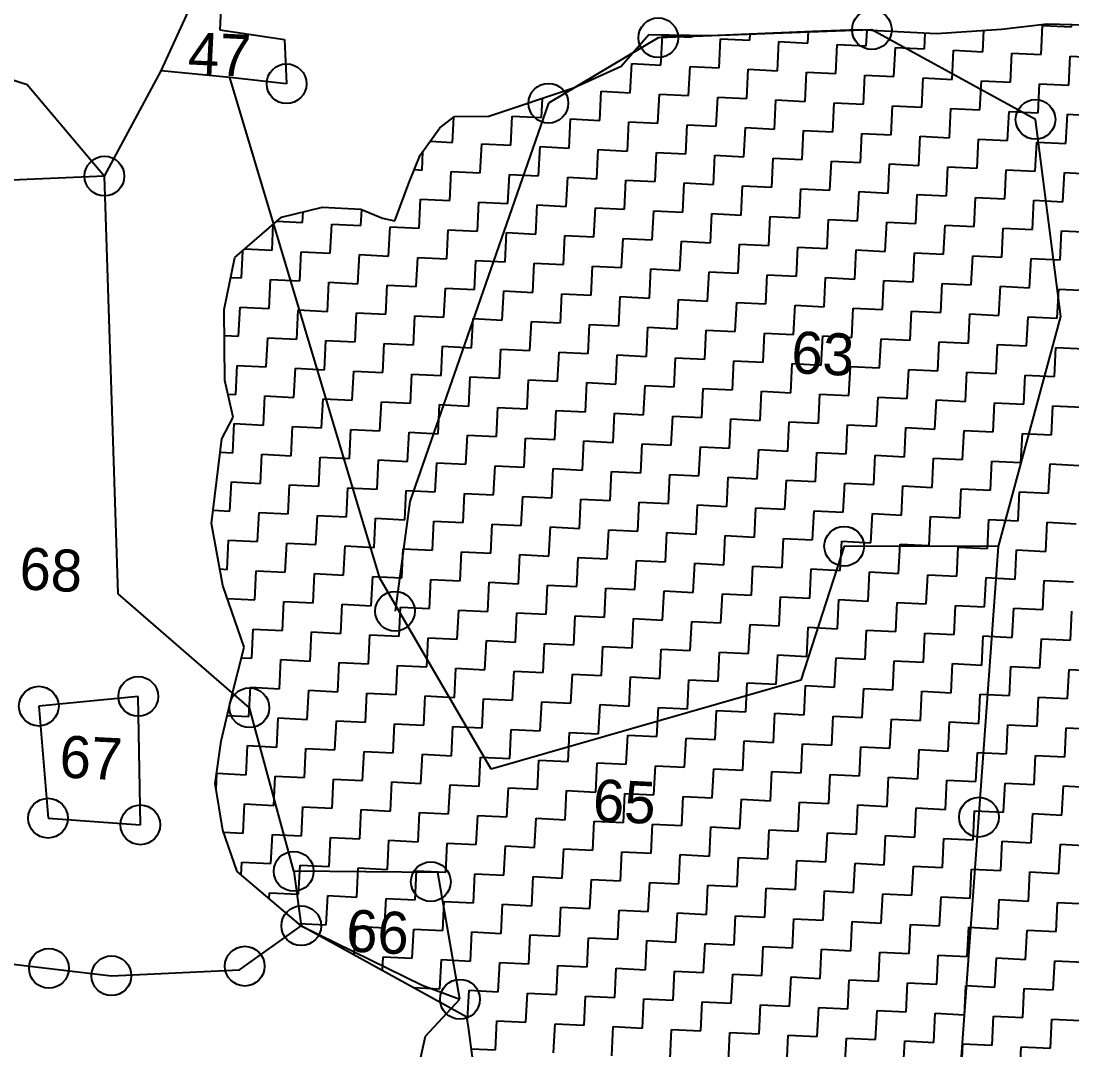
# Model space of a CAD drawing. Header units: metres. Extents: x 279097 to 281627, y 2076079 to 2079019.
# Drawn here: x 281137.4 to 281374, y 2078554.4 to 2078786 of the extents above; entities that cross this region are included whole.
import ezdxf
from ezdxf.enums import TextEntityAlignment as Align

# ---------------------------------------------------------------- set-up
doc = ezdxf.new("R2010")
doc.units = ezdxf.units.M
for name, color, linetype in [('POLY_HATCH', 12, 'Continuous'), ('POLY_PARCEL', 6, 'Continuous'), ('TEXT_PARCEL', 7, 'Continuous')]:
    doc.layers.add(name, color=color, linetype=linetype)
doc.styles.add('TEXT_MAP', font='')
doc.styles.get('TEXT_MAP').set_extended_font_data('Kruti Dev 050')

msp = doc.modelspace()

# ---------------------------------------------------------------- linework, layer by layer
for centre in [(281328.93, 2078784.06), (281280.85, 2078782.24), (281197.19, 2078771.9), (281256.13, 2078767.51), (281365.76, 2078763.86), (281156.2, 2078751.11), (281322.7, 2078667.8), (281221.6, 2078653.19), (281163.81, 2078634.02), (281141.43, 2078631.82), (281188.83, 2078631.47), (281143.5, 2078606.61), (281164.28, 2078605.11), (281353.03, 2078606.84), (281198.8, 2078594.65), (281229.67, 2078592.32), (281200.49, 2078582.4), (281143.71, 2078572.82), (281187.79, 2078573.3), (281157.77, 2078571.15), (281236.22, 2078565.85)]:
    msp.add_circle(centre, 4.47)
at = {"layer": 'POLY_HATCH'}
for p, q in [((281358.08, 2078784.2), (281368.42, 2078785.4)), ((281368.42, 2078785.4), (281388.1, 2078784.86)), ((281272.47, 2078775.87), (281278.76, 2078782.99)), ((281278.76, 2078782.99), (281292.46, 2078782.74)), ((281292.46, 2078782.74), (281315.65, 2078783.73)), ((281315.65, 2078783.73), (281325.94, 2078784.08)), ((281325.94, 2078784.08), (281343.47, 2078783.21)), ((281343.47, 2078783.21), (281358.08, 2078784.2)), ((281261.74, 2078770.94), (281272.47, 2078775.87)), ((281242.74, 2078764.59), (281261.74, 2078770.94)), ((281231.67, 2078761.95), (281234.99, 2078764.52)), ((281234.99, 2078764.52), (281242.74, 2078764.59)), ((281227.27, 2078755.79), (281231.67, 2078761.95)), ((281224.68, 2078749.54), (281227.27, 2078755.79)), ((281221.53, 2078741.04), (281224.68, 2078749.54)), ((281185.57, 2078732.8), (281196.04, 2078741.85)), ((281196.04, 2078741.85), (281205.27, 2078744.12)), ((281205.27, 2078744.12), (281213.91, 2078743.7)), ((281213.91, 2078743.7), (281218.82, 2078741.63)), ((281218.82, 2078741.63), (281221.53, 2078741.04)), ((281183.17, 2078721.07), (281185.57, 2078732.8)), ((281183.29, 2078705.13), (281183.17, 2078721.07)), ((281185.16, 2078696.84), (281183.29, 2078705.13)), ((281182.64, 2078691.95), (281185.16, 2078696.84)), ((281180.33, 2078672.93), (281182.64, 2078691.95)), ((281182.86, 2078659), (281180.33, 2078672.93)), ((281187.65, 2078645.1), (281182.86, 2078659)), ((281184.81, 2078633.85), (281187.65, 2078645.1)), ((281182.5, 2078623.95), (281184.81, 2078633.85)), ((281181.12, 2078614.45), (281182.5, 2078623.95)), ((281182.87, 2078603.89), (281181.12, 2078614.45)), ((281186.06, 2078594.62), (281182.87, 2078603.89)), ((281200.49, 2078582.4), (281186.06, 2078594.62)), ((281237.77, 2078561.86), (281200.49, 2078582.4)), ((281238.11, 2078559.57), (281237.77, 2078561.86)), ((281239.11, 2078552.23), (281238.11, 2078559.57))]:
    msp.add_line(p, q, dxfattribs=at)
at = {"layer": 'POLY_HATCH', "linetype": 'Continuous'}
for p, q in [((281367.02, 2078778.46), (281367.34, 2078785.01)), ((281367.34, 2078785.01), (281373.9, 2078784.69)), ((281373.9, 2078784.69), (281373.93, 2078785.25)), ((281281.44, 2078776.11), (281281.77, 2078782.67)), ((281281.77, 2078782.67), (281288.32, 2078782.35)), ((281288.32, 2078782.35), (281288.35, 2078782.81)), ((281301.44, 2078781.7), (281301.51, 2078783.12)), ((281314.55, 2078781.05), (281314.69, 2078783.69)), ((281327.67, 2078780.4), (281327.85, 2078783.98)), ((281340.79, 2078779.75), (281340.96, 2078783.34)), ((281353.9, 2078779.1), (281354.14, 2078783.93)), ((281294.56, 2078775.46), (281294.88, 2078782.02)), ((281294.88, 2078782.02), (281301.44, 2078781.7)), ((281307.67, 2078774.82), (281308, 2078781.37)), ((281308, 2078781.37), (281314.55, 2078781.05)), ((281320.79, 2078774.17), (281321.11, 2078780.73)), ((281321.11, 2078780.73), (281327.67, 2078780.4)), ((281333.9, 2078773.52), (281334.23, 2078780.08)), ((281334.23, 2078780.08), (281340.79, 2078779.75)), ((281347.02, 2078772.87), (281347.34, 2078779.43)), ((281347.34, 2078779.43), (281353.9, 2078779.1)), ((281360.13, 2078772.22), (281360.46, 2078778.78)), ((281360.46, 2078778.78), (281367.02, 2078778.46)), ((281373.25, 2078771.57), (281373.57, 2078778.13)), ((281373.57, 2078778.13), (281380.13, 2078777.81)), ((281274.56, 2078769.88), (281274.88, 2078776.44)), ((281274.88, 2078776.44), (281281.44, 2078776.11)), ((281287.68, 2078769.23), (281288, 2078775.79)), ((281288, 2078775.79), (281294.56, 2078775.46)), ((281300.79, 2078768.58), (281301.11, 2078775.14)), ((281301.11, 2078775.14), (281307.67, 2078774.82)), ((281313.91, 2078767.93), (281314.23, 2078774.49)), ((281314.23, 2078774.49), (281320.79, 2078774.17)), ((281327.02, 2078767.29), (281327.35, 2078773.84)), ((281327.35, 2078773.84), (281333.9, 2078773.52)), ((281340.14, 2078766.64), (281340.46, 2078773.2)), ((281340.46, 2078773.2), (281347.02, 2078772.87)), ((281260.63, 2078770.57), (281261.44, 2078770.53)), ((281261.44, 2078770.53), (281261.46, 2078770.84)), ((281267.68, 2078763.65), (281268, 2078770.2)), ((281268, 2078770.2), (281274.56, 2078769.88)), ((281353.25, 2078765.99), (281353.58, 2078772.55)), ((281353.58, 2078772.55), (281360.13, 2078772.22)), ((281366.37, 2078765.34), (281366.69, 2078771.9)), ((281366.69, 2078771.9), (281373.25, 2078771.57)), ((281254.56, 2078764.29), (281254.78, 2078768.61)), ((281280.79, 2078763), (281281.12, 2078769.56)), ((281281.12, 2078769.56), (281287.68, 2078769.23)), ((281293.91, 2078762.35), (281294.23, 2078768.91)), ((281294.23, 2078768.91), (281300.79, 2078768.58)), ((281307.02, 2078761.7), (281307.35, 2078768.26)), ((281307.35, 2078768.26), (281313.91, 2078767.93)), ((281320.14, 2078761.05), (281320.46, 2078767.61)), ((281320.46, 2078767.61), (281327.02, 2078767.29)), ((281333.26, 2078760.4), (281333.58, 2078766.96)), ((281333.58, 2078766.96), (281340.14, 2078766.64)), ((281346.37, 2078759.76), (281346.69, 2078766.31)), ((281346.69, 2078766.31), (281353.25, 2078765.99)), ((281359.49, 2078759.11), (281359.81, 2078765.67)), ((281359.81, 2078765.67), (281366.37, 2078765.34)), ((281234.56, 2078758.71), (281234.85, 2078764.41)), ((281247.68, 2078758.06), (281248, 2078764.62)), ((281248, 2078764.62), (281254.56, 2078764.29)), ((281260.8, 2078757.41), (281261.12, 2078763.97)), ((281261.12, 2078763.97), (281267.68, 2078763.65)), ((281273.91, 2078756.76), (281274.24, 2078763.32)), ((281274.24, 2078763.32), (281280.79, 2078763)), ((281372.6, 2078758.46), (281372.93, 2078765.02)), ((281372.93, 2078765.02), (281379.48, 2078764.69)), ((281287.03, 2078756.12), (281287.35, 2078762.67)), ((281287.35, 2078762.67), (281293.91, 2078762.35)), ((281300.14, 2078755.47), (281300.47, 2078762.03)), ((281300.47, 2078762.03), (281307.02, 2078761.7)), ((281313.26, 2078754.82), (281313.58, 2078761.38)), ((281313.58, 2078761.38), (281320.14, 2078761.05)), ((281229.53, 2078758.96), (281234.56, 2078758.71)), ((281240.8, 2078751.83), (281241.12, 2078758.39)), ((281241.12, 2078758.39), (281247.68, 2078758.06)), ((281326.37, 2078754.17), (281326.7, 2078760.73)), ((281326.7, 2078760.73), (281333.26, 2078760.4)), ((281339.49, 2078753.52), (281339.81, 2078760.08)), ((281339.81, 2078760.08), (281346.37, 2078759.76)), ((281352.6, 2078752.87), (281352.93, 2078759.43)), ((281352.93, 2078759.43), (281359.49, 2078759.11)), ((281365.72, 2078752.23), (281366.04, 2078758.78)), ((281366.04, 2078758.78), (281372.6, 2078758.46)), ((281227.68, 2078752.48), (281227.89, 2078756.66)), ((281253.91, 2078751.18), (281254.24, 2078757.74)), ((281254.24, 2078757.74), (281260.8, 2078757.41)), ((281267.03, 2078750.53), (281267.35, 2078757.09)), ((281267.35, 2078757.09), (281273.91, 2078756.76)), ((281280.14, 2078749.88), (281280.47, 2078756.44)), ((281280.47, 2078756.44), (281287.03, 2078756.12)), ((281293.26, 2078749.23), (281293.58, 2078755.79)), ((281293.58, 2078755.79), (281300.14, 2078755.47)), ((281306.38, 2078748.59), (281306.7, 2078755.14)), ((281306.7, 2078755.14), (281313.26, 2078754.82)), ((281319.49, 2078747.94), (281319.82, 2078754.49)), ((281319.82, 2078754.49), (281326.37, 2078754.17)), ((281332.61, 2078747.29), (281332.93, 2078753.85)), ((281332.93, 2078753.85), (281339.49, 2078753.52)), ((281225.93, 2078752.56), (281227.68, 2078752.48)), ((281233.92, 2078745.59), (281234.24, 2078752.15)), ((281234.24, 2078752.15), (281240.8, 2078751.83)), ((281247.03, 2078744.95), (281247.36, 2078751.5)), ((281247.36, 2078751.5), (281253.91, 2078751.18)), ((281345.72, 2078746.64), (281346.05, 2078753.2)), ((281346.05, 2078753.2), (281352.6, 2078752.87)), ((281358.84, 2078745.99), (281359.16, 2078752.55)), ((281359.16, 2078752.55), (281365.72, 2078752.23)), ((281371.95, 2078745.34), (281372.28, 2078751.9)), ((281372.28, 2078751.9), (281378.84, 2078751.58)), ((281260.15, 2078744.3), (281260.47, 2078750.85)), ((281260.47, 2078750.85), (281267.03, 2078750.53)), ((281273.26, 2078743.65), (281273.59, 2078750.21)), ((281273.59, 2078750.21), (281280.14, 2078749.88)), ((281286.38, 2078743), (281286.7, 2078749.56)), ((281286.7, 2078749.56), (281293.26, 2078749.23)), ((281299.49, 2078742.35), (281299.82, 2078748.91)), ((281299.82, 2078748.91), (281306.38, 2078748.59)), ((281312.61, 2078741.7), (281312.93, 2078748.26)), ((281312.93, 2078748.26), (281319.49, 2078747.94)), ((281325.72, 2078741.06), (281326.05, 2078747.61)), ((281326.05, 2078747.61), (281332.61, 2078747.29)), ((281338.84, 2078740.41), (281339.16, 2078746.96)), ((281339.16, 2078746.96), (281345.72, 2078746.64)), ((281227.03, 2078739.36), (281227.36, 2078745.92)), ((281227.36, 2078745.92), (281233.92, 2078745.59)), ((281240.15, 2078738.71), (281240.47, 2078745.27)), ((281240.47, 2078745.27), (281247.03, 2078744.95)), ((281253.27, 2078738.06), (281253.59, 2078744.62)), ((281253.59, 2078744.62), (281260.15, 2078744.3)), ((281351.96, 2078739.76), (281352.28, 2078746.32)), ((281352.28, 2078746.32), (281358.84, 2078745.99)), ((281365.07, 2078739.11), (281365.4, 2078745.67)), ((281365.4, 2078745.67), (281371.95, 2078745.34)), ((281200.8, 2078740.66), (281200.92, 2078743.05)), ((281213.92, 2078740.01), (281214.1, 2078743.62)), ((281266.38, 2078737.42), (281266.71, 2078743.97)), ((281266.71, 2078743.97), (281273.26, 2078743.65)), ((281279.5, 2078736.77), (281279.82, 2078743.32)), ((281279.82, 2078743.32), (281286.38, 2078743)), ((281292.61, 2078736.12), (281292.94, 2078742.68)), ((281292.94, 2078742.68), (281299.49, 2078742.35)), ((281305.73, 2078735.47), (281306.05, 2078742.03)), ((281306.05, 2078742.03), (281312.61, 2078741.7)), ((281193.92, 2078734.42), (281194.21, 2078740.26)), ((281195, 2078740.94), (281200.8, 2078740.66)), ((281207.04, 2078733.77), (281207.36, 2078740.33)), ((281207.36, 2078740.33), (281213.92, 2078740.01)), ((281220.15, 2078733.13), (281220.48, 2078739.68)), ((281220.48, 2078739.68), (281227.03, 2078739.36)), ((281318.84, 2078734.82), (281319.17, 2078741.38)), ((281319.17, 2078741.38), (281325.72, 2078741.06)), ((281331.96, 2078734.17), (281332.28, 2078740.73)), ((281332.28, 2078740.73), (281338.84, 2078740.41)), ((281345.07, 2078733.52), (281345.4, 2078740.08)), ((281345.4, 2078740.08), (281351.96, 2078739.76)), ((281233.27, 2078732.48), (281233.59, 2078739.04)), ((281233.59, 2078739.04), (281240.15, 2078738.71)), ((281246.38, 2078731.83), (281246.71, 2078738.39)), ((281246.71, 2078738.39), (281253.27, 2078738.06)), ((281259.5, 2078731.18), (281259.82, 2078737.74)), ((281259.82, 2078737.74), (281266.38, 2078737.42)), ((281272.61, 2078730.53), (281272.94, 2078737.09)), ((281272.94, 2078737.09), (281279.5, 2078736.77)), ((281358.19, 2078732.88), (281358.51, 2078739.43)), ((281358.51, 2078739.43), (281365.07, 2078739.11)), ((281371.3, 2078732.23), (281371.63, 2078738.79)), ((281371.63, 2078738.79), (281378.19, 2078738.46)), ((281187.8, 2078734.73), (281193.92, 2078734.42)), ((281285.73, 2078729.88), (281286.05, 2078736.44)), ((281286.05, 2078736.44), (281292.61, 2078736.12)), ((281298.85, 2078729.24), (281299.17, 2078735.79)), ((281299.17, 2078735.79), (281305.73, 2078735.47)), ((281311.96, 2078728.59), (281312.29, 2078735.15)), ((281312.29, 2078735.15), (281318.84, 2078734.82)), ((281187.04, 2078728.19), (281187.34, 2078734.33)), ((281200.16, 2078727.54), (281200.48, 2078734.1)), ((281200.48, 2078734.1), (281207.04, 2078733.77)), ((281213.27, 2078726.89), (281213.59, 2078733.45)), ((281213.59, 2078733.45), (281220.15, 2078733.13)), ((281226.39, 2078726.24), (281226.71, 2078732.8)), ((281226.71, 2078732.8), (281233.27, 2078732.48)), ((281325.08, 2078727.94), (281325.4, 2078734.5)), ((281325.4, 2078734.5), (281331.96, 2078734.17)), ((281338.19, 2078727.29), (281338.52, 2078733.85)), ((281338.52, 2078733.85), (281345.07, 2078733.52)), ((281351.31, 2078726.64), (281351.63, 2078733.2)), ((281351.63, 2078733.2), (281358.19, 2078732.88)), ((281364.42, 2078725.99), (281364.75, 2078732.55)), ((281364.75, 2078732.55), (281371.3, 2078732.23)), ((281239.5, 2078725.6), (281239.83, 2078732.15)), ((281239.83, 2078732.15), (281246.38, 2078731.83)), ((281252.62, 2078724.95), (281252.94, 2078731.51)), ((281252.94, 2078731.51), (281259.5, 2078731.18)), ((281265.73, 2078724.3), (281266.06, 2078730.86)), ((281266.06, 2078730.86), (281272.61, 2078730.53)), ((281278.85, 2078723.65), (281279.17, 2078730.21)), ((281279.17, 2078730.21), (281285.73, 2078729.88)), ((281184.65, 2078728.31), (281187.04, 2078728.19)), ((281193.27, 2078721.31), (281193.6, 2078727.87)), ((281193.6, 2078727.87), (281200.16, 2078727.54)), ((281291.96, 2078723), (281292.29, 2078729.56)), ((281292.29, 2078729.56), (281298.85, 2078729.24)), ((281305.08, 2078722.35), (281305.4, 2078728.91)), ((281305.4, 2078728.91), (281311.96, 2078728.59)), ((281318.19, 2078721.71), (281318.52, 2078728.26)), ((281318.52, 2078728.26), (281325.08, 2078727.94)), ((281206.39, 2078720.66), (281206.71, 2078727.22)), ((281206.71, 2078727.22), (281213.27, 2078726.89)), ((281219.5, 2078720.01), (281219.83, 2078726.57)), ((281219.83, 2078726.57), (281226.39, 2078726.24)), ((281232.62, 2078719.36), (281232.94, 2078725.92)), ((281232.94, 2078725.92), (281239.5, 2078725.6)), ((281245.74, 2078718.71), (281246.06, 2078725.27)), ((281246.06, 2078725.27), (281252.62, 2078724.95)), ((281331.31, 2078721.06), (281331.63, 2078727.62)), ((281331.63, 2078727.62), (281338.19, 2078727.29)), ((281344.43, 2078720.41), (281344.75, 2078726.97)), ((281344.75, 2078726.97), (281351.31, 2078726.64)), ((281357.54, 2078719.76), (281357.87, 2078726.32)), ((281357.87, 2078726.32), (281364.42, 2078725.99)), ((281370.66, 2078719.11), (281370.98, 2078725.67)), ((281370.98, 2078725.67), (281377.54, 2078725.35)), ((281258.85, 2078718.07), (281259.17, 2078724.62)), ((281259.17, 2078724.62), (281265.73, 2078724.3)), ((281271.97, 2078717.42), (281272.29, 2078723.98)), ((281272.29, 2078723.98), (281278.85, 2078723.65)), ((281285.08, 2078716.77), (281285.41, 2078723.33)), ((281285.41, 2078723.33), (281291.96, 2078723)), ((281186.39, 2078715.07), (281186.72, 2078721.63)), ((281186.72, 2078721.63), (281193.27, 2078721.31)), ((281199.51, 2078714.43), (281199.83, 2078720.98)), ((281199.83, 2078720.98), (281206.39, 2078720.66)), ((281298.2, 2078716.12), (281298.52, 2078722.68)), ((281298.52, 2078722.68), (281305.08, 2078722.35)), ((281311.31, 2078715.47), (281311.64, 2078722.03)), ((281311.64, 2078722.03), (281318.19, 2078721.71)), ((281324.43, 2078714.82), (281324.75, 2078721.38)), ((281324.75, 2078721.38), (281331.31, 2078721.06)), ((281337.54, 2078714.18), (281337.87, 2078720.73)), ((281337.87, 2078720.73), (281344.43, 2078720.41)), ((281212.62, 2078713.78), (281212.95, 2078720.34)), ((281212.95, 2078720.34), (281219.5, 2078720.01)), ((281225.74, 2078713.13), (281226.06, 2078719.69)), ((281226.06, 2078719.69), (281232.62, 2078719.36)), ((281238.85, 2078712.48), (281239.18, 2078719.04)), ((281239.18, 2078719.04), (281245.74, 2078718.71)), ((281251.97, 2078711.83), (281252.29, 2078718.39)), ((281252.29, 2078718.39), (281258.85, 2078718.07)), ((281350.66, 2078713.53), (281350.98, 2078720.09)), ((281350.98, 2078720.09), (281357.54, 2078719.76)), ((281363.77, 2078712.88), (281364.1, 2078719.44)), ((281364.1, 2078719.44), (281370.66, 2078719.11)), ((281265.08, 2078711.18), (281265.41, 2078717.74)), ((281265.41, 2078717.74), (281271.97, 2078717.42)), ((281278.2, 2078710.54), (281278.52, 2078717.09)), ((281278.52, 2078717.09), (281285.08, 2078716.77)), ((281291.32, 2078709.89), (281291.64, 2078716.45)), ((281291.64, 2078716.45), (281298.2, 2078716.12)), ((281304.43, 2078709.24), (281304.75, 2078715.8)), ((281304.75, 2078715.8), (281311.31, 2078715.47)), ((281183.21, 2078715.23), (281186.39, 2078715.07)), ((281192.62, 2078708.19), (281192.95, 2078714.75)), ((281192.95, 2078714.75), (281199.51, 2078714.43)), ((281205.74, 2078707.54), (281206.06, 2078714.1)), ((281206.06, 2078714.1), (281212.62, 2078713.78)), ((281218.86, 2078706.9), (281219.18, 2078713.45)), ((281219.18, 2078713.45), (281225.74, 2078713.13)), ((281317.55, 2078708.59), (281317.87, 2078715.15)), ((281317.87, 2078715.15), (281324.43, 2078714.82)), ((281330.66, 2078707.94), (281330.99, 2078714.5)), ((281330.99, 2078714.5), (281337.54, 2078714.18)), ((281343.78, 2078707.29), (281344.1, 2078713.85)), ((281344.1, 2078713.85), (281350.66, 2078713.53)), ((281231.97, 2078706.25), (281232.3, 2078712.81)), ((281232.3, 2078712.81), (281238.85, 2078712.48)), ((281245.09, 2078705.6), (281245.41, 2078712.16)), ((281245.41, 2078712.16), (281251.97, 2078711.83)), ((281258.2, 2078704.95), (281258.53, 2078711.51)), ((281258.53, 2078711.51), (281265.08, 2078711.18)), ((281356.89, 2078706.65), (281357.22, 2078713.2)), ((281357.22, 2078713.2), (281363.77, 2078712.88)), ((281370.01, 2078706), (281370.33, 2078712.55)), ((281370.33, 2078712.55), (281376.89, 2078712.23)), ((281271.32, 2078704.3), (281271.64, 2078710.86)), ((281271.64, 2078710.86), (281278.2, 2078710.54)), ((281284.43, 2078703.65), (281284.76, 2078710.21)), ((281284.76, 2078710.21), (281291.32, 2078709.89)), ((281297.55, 2078703.01), (281297.87, 2078709.56)), ((281297.87, 2078709.56), (281304.43, 2078709.24)), ((281310.66, 2078702.36), (281310.99, 2078708.91)), ((281310.99, 2078708.91), (281317.55, 2078708.59)), ((281185.74, 2078701.96), (281186.07, 2078708.52)), ((281186.07, 2078708.52), (281192.62, 2078708.19)), ((281198.86, 2078701.31), (281199.18, 2078707.87)), ((281199.18, 2078707.87), (281205.74, 2078707.54)), ((281211.97, 2078700.66), (281212.3, 2078707.22)), ((281212.3, 2078707.22), (281218.86, 2078706.9)), ((281225.09, 2078700.01), (281225.41, 2078706.57)), ((281225.41, 2078706.57), (281231.97, 2078706.25)), ((281323.78, 2078701.71), (281324.1, 2078708.27)), ((281324.1, 2078708.27), (281330.66, 2078707.94)), ((281336.9, 2078701.06), (281337.22, 2078707.62)), ((281337.22, 2078707.62), (281343.78, 2078707.29)), ((281350.01, 2078700.41), (281350.33, 2078706.97)), ((281350.33, 2078706.97), (281356.89, 2078706.65)), ((281238.2, 2078699.37), (281238.53, 2078705.92)), ((281238.53, 2078705.92), (281245.09, 2078705.6)), ((281251.32, 2078698.72), (281251.64, 2078705.27)), ((281251.64, 2078705.27), (281258.2, 2078704.95)), ((281264.44, 2078698.07), (281264.76, 2078704.63)), ((281264.76, 2078704.63), (281271.32, 2078704.3)), ((281277.55, 2078697.42), (281277.88, 2078703.98)), ((281277.88, 2078703.98), (281284.43, 2078703.65)), ((281363.13, 2078699.76), (281363.45, 2078706.32)), ((281363.45, 2078706.32), (281370.01, 2078706)), ((281183.98, 2078702.05), (281185.74, 2078701.96)), ((281191.98, 2078695.08), (281192.3, 2078701.63)), ((281192.3, 2078701.63), (281198.86, 2078701.31)), ((281290.67, 2078696.77), (281290.99, 2078703.33)), ((281290.99, 2078703.33), (281297.55, 2078703.01)), ((281303.78, 2078696.12), (281304.11, 2078702.68)), ((281304.11, 2078702.68), (281310.66, 2078702.36)), ((281316.9, 2078695.48), (281317.22, 2078702.03)), ((281317.22, 2078702.03), (281323.78, 2078701.71)), ((281205.09, 2078694.43), (281205.42, 2078700.99)), ((281205.42, 2078700.99), (281211.97, 2078700.66)), ((281218.21, 2078693.78), (281218.53, 2078700.34)), ((281218.53, 2078700.34), (281225.09, 2078700.01)), ((281231.32, 2078693.13), (281231.65, 2078699.69)), ((281231.65, 2078699.69), (281238.2, 2078699.37)), ((281330.01, 2078694.83), (281330.34, 2078701.38)), ((281330.34, 2078701.38), (281336.9, 2078701.06)), ((281343.13, 2078694.18), (281343.45, 2078700.74)), ((281343.45, 2078700.74), (281350.01, 2078700.41)), ((281356.24, 2078693.53), (281356.57, 2078700.09)), ((281356.57, 2078700.09), (281363.13, 2078699.76)), ((281369.36, 2078692.88), (281369.68, 2078699.44)), ((281369.68, 2078699.44), (281376.24, 2078699.12)), ((281244.44, 2078692.48), (281244.76, 2078699.04)), ((281244.76, 2078699.04), (281251.32, 2078698.72)), ((281257.55, 2078691.84), (281257.88, 2078698.39)), ((281257.88, 2078698.39), (281264.44, 2078698.07)), ((281270.67, 2078691.19), (281270.99, 2078697.74)), ((281270.99, 2078697.74), (281277.55, 2078697.42)), ((281283.78, 2078690.54), (281284.11, 2078697.1)), ((281284.11, 2078697.1), (281290.67, 2078696.77)), ((281185.09, 2078688.84), (281185.42, 2078695.4)), ((281185.42, 2078695.4), (281191.98, 2078695.08)), ((281198.21, 2078688.19), (281198.53, 2078694.75)), ((281198.53, 2078694.75), (281205.09, 2078694.43)), ((281296.9, 2078689.89), (281297.22, 2078696.45)), ((281297.22, 2078696.45), (281303.78, 2078696.12)), ((281310.02, 2078689.24), (281310.34, 2078695.8)), ((281310.34, 2078695.8), (281316.9, 2078695.48)), ((281323.13, 2078688.59), (281323.46, 2078695.15)), ((281323.46, 2078695.15), (281330.01, 2078694.83)), ((281211.33, 2078687.55), (281211.65, 2078694.1)), ((281211.65, 2078694.1), (281218.21, 2078693.78)), ((281224.44, 2078686.9), (281224.77, 2078693.46)), ((281224.77, 2078693.46), (281231.32, 2078693.13)), ((281237.56, 2078686.25), (281237.88, 2078692.81)), ((281237.88, 2078692.81), (281244.44, 2078692.48)), ((281250.67, 2078685.6), (281251, 2078692.16)), ((281251, 2078692.16), (281257.55, 2078691.84)), ((281336.25, 2078687.94), (281336.57, 2078694.5)), ((281336.57, 2078694.5), (281343.13, 2078694.18)), ((281349.36, 2078687.3), (281349.69, 2078693.85)), ((281349.69, 2078693.85), (281356.24, 2078693.53)), ((281362.48, 2078686.65), (281362.8, 2078693.21)), ((281362.8, 2078693.21), (281369.36, 2078692.88)), ((281263.79, 2078684.95), (281264.11, 2078691.51)), ((281264.11, 2078691.51), (281270.67, 2078691.19)), ((281276.9, 2078684.3), (281277.23, 2078690.86)), ((281277.23, 2078690.86), (281283.78, 2078690.54)), ((281290.02, 2078683.66), (281290.34, 2078690.21)), ((281290.34, 2078690.21), (281296.9, 2078689.89)), ((281182.28, 2078688.98), (281185.09, 2078688.84)), ((281191.33, 2078681.96), (281191.65, 2078688.52)), ((281191.65, 2078688.52), (281198.21, 2078688.19)), ((281204.44, 2078681.31), (281204.77, 2078687.87)), ((281204.77, 2078687.87), (281211.33, 2078687.55)), ((281303.13, 2078683.01), (281303.46, 2078689.57)), ((281303.46, 2078689.57), (281310.02, 2078689.24)), ((281316.25, 2078682.36), (281316.57, 2078688.92)), ((281316.57, 2078688.92), (281323.13, 2078688.59)), ((281329.36, 2078681.71), (281329.69, 2078688.27)), ((281329.69, 2078688.27), (281336.25, 2078687.94)), ((281342.48, 2078681.06), (281342.8, 2078687.62)), ((281342.8, 2078687.62), (281349.36, 2078687.3)), ((281217.56, 2078680.66), (281217.88, 2078687.22)), ((281217.88, 2078687.22), (281224.44, 2078686.9)), ((281230.67, 2078680.02), (281231, 2078686.57)), ((281231, 2078686.57), (281237.56, 2078686.25)), ((281243.79, 2078679.37), (281244.11, 2078685.93)), ((281244.11, 2078685.93), (281250.67, 2078685.6)), ((281256.91, 2078678.72), (281257.23, 2078685.28)), ((281257.23, 2078685.28), (281263.79, 2078684.95)), ((281355.6, 2078680.41), (281355.92, 2078686.97)), ((281355.92, 2078686.97), (281362.48, 2078686.65)), ((281368.71, 2078679.77), (281369.04, 2078686.32)), ((281369.04, 2078686.32), (281375.59, 2078686)), ((281270.02, 2078678.07), (281270.35, 2078684.63)), ((281270.35, 2078684.63), (281276.9, 2078684.3)), ((281283.14, 2078677.42), (281283.46, 2078683.98)), ((281283.46, 2078683.98), (281290.02, 2078683.66)), ((281296.25, 2078676.77), (281296.58, 2078683.33)), ((281296.58, 2078683.33), (281303.13, 2078683.01)), ((281309.37, 2078676.13), (281309.69, 2078682.68)), ((281309.69, 2078682.68), (281316.25, 2078682.36)), ((281184.45, 2078675.73), (281184.77, 2078682.29)), ((281184.77, 2078682.29), (281191.33, 2078681.96)), ((281197.56, 2078675.08), (281197.89, 2078681.64)), ((281197.89, 2078681.64), (281204.44, 2078681.31)), ((281210.68, 2078674.43), (281211, 2078680.99)), ((281211, 2078680.99), (281217.56, 2078680.66)), ((281223.79, 2078673.78), (281224.12, 2078680.34)), ((281224.12, 2078680.34), (281230.67, 2078680.02)), ((281322.48, 2078675.48), (281322.81, 2078682.04)), ((281322.81, 2078682.04), (281329.36, 2078681.71)), ((281335.6, 2078674.83), (281335.92, 2078681.39)), ((281335.92, 2078681.39), (281342.48, 2078681.06)), ((281348.71, 2078674.18), (281349.04, 2078680.74)), ((281349.04, 2078680.74), (281355.6, 2078680.41)), ((281236.91, 2078673.13), (281237.23, 2078679.69)), ((281237.23, 2078679.69), (281243.79, 2078679.37)), ((281250.02, 2078672.49), (281250.35, 2078679.04)), ((281250.35, 2078679.04), (281256.91, 2078678.72)), ((281263.14, 2078671.84), (281263.46, 2078678.4)), ((281263.46, 2078678.4), (281270.02, 2078678.07)), ((281361.83, 2078673.53), (281362.15, 2078680.09)), ((281362.15, 2078680.09), (281368.71, 2078679.77)), ((281180.69, 2078675.91), (281184.45, 2078675.73)), ((281276.25, 2078671.19), (281276.58, 2078677.75)), ((281276.58, 2078677.75), (281283.14, 2078677.42)), ((281289.37, 2078670.54), (281289.69, 2078677.1)), ((281289.69, 2078677.1), (281296.25, 2078676.77)), ((281302.49, 2078669.89), (281302.81, 2078676.45)), ((281302.81, 2078676.45), (281309.37, 2078676.13)), ((281315.6, 2078669.24), (281315.93, 2078675.8)), ((281315.93, 2078675.8), (281322.48, 2078675.48)), ((281190.68, 2078668.85), (281191, 2078675.4)), ((281191, 2078675.4), (281197.56, 2078675.08)), ((281203.8, 2078668.2), (281204.12, 2078674.76)), ((281204.12, 2078674.76), (281210.68, 2078674.43)), ((281216.91, 2078667.55), (281217.23, 2078674.11)), ((281217.23, 2078674.11), (281223.79, 2078673.78)), ((281230.03, 2078666.9), (281230.35, 2078673.46)), ((281230.35, 2078673.46), (281236.91, 2078673.13)), ((281328.72, 2078668.6), (281329.04, 2078675.15)), ((281329.04, 2078675.15), (281335.6, 2078674.83)), ((281341.83, 2078667.95), (281342.16, 2078674.51)), ((281342.16, 2078674.51), (281348.71, 2078674.18)), ((281354.95, 2078667.3), (281355.27, 2078673.86)), ((281355.27, 2078673.86), (281361.83, 2078673.53)), ((281243.14, 2078666.25), (281243.47, 2078672.81)), ((281243.47, 2078672.81), (281250.02, 2078672.49)), ((281256.26, 2078665.6), (281256.58, 2078672.16)), ((281256.58, 2078672.16), (281263.14, 2078671.84)), ((281269.37, 2078664.96), (281269.7, 2078671.51)), ((281269.7, 2078671.51), (281276.25, 2078671.19)), ((281282.49, 2078664.31), (281282.81, 2078670.87)), ((281282.81, 2078670.87), (281289.37, 2078670.54)), ((281368.06, 2078666.65), (281368.39, 2078673.21)), ((281368.39, 2078673.21), (281374.94, 2078672.88)), ((281183.8, 2078662.61), (281184.12, 2078669.17)), ((281184.12, 2078669.17), (281190.68, 2078668.85)), ((281196.91, 2078661.96), (281197.24, 2078668.52)), ((281197.24, 2078668.52), (281203.8, 2078668.2)), ((281295.6, 2078663.66), (281295.93, 2078670.22)), ((281295.93, 2078670.22), (281302.49, 2078669.89)), ((281308.72, 2078663.01), (281309.04, 2078669.57)), ((281309.04, 2078669.57), (281315.6, 2078669.24)), ((281321.83, 2078662.36), (281322.16, 2078668.92)), ((281322.16, 2078668.92), (281328.72, 2078668.6)), ((281210.03, 2078661.32), (281210.35, 2078667.87)), ((281210.35, 2078667.87), (281216.91, 2078667.55)), ((281223.14, 2078660.67), (281223.47, 2078667.23)), ((281223.47, 2078667.23), (281230.03, 2078666.9)), ((281236.26, 2078660.02), (281236.58, 2078666.58)), ((281236.58, 2078666.58), (281243.14, 2078666.25)), ((281334.95, 2078661.71), (281335.27, 2078668.27)), ((281335.27, 2078668.27), (281341.83, 2078667.95)), ((281348.07, 2078661.07), (281348.39, 2078667.62)), ((281348.39, 2078667.62), (281354.95, 2078667.3)), ((281361.18, 2078660.42), (281361.51, 2078666.97)), ((281361.51, 2078666.97), (281368.06, 2078666.65)), ((281249.38, 2078659.37), (281249.7, 2078665.93)), ((281249.7, 2078665.93), (281256.26, 2078665.6)), ((281262.49, 2078658.72), (281262.81, 2078665.28)), ((281262.81, 2078665.28), (281269.37, 2078664.96)), ((281275.61, 2078658.07), (281275.93, 2078664.63)), ((281275.93, 2078664.63), (281282.49, 2078664.31)), ((281288.72, 2078657.43), (281289.05, 2078663.98)), ((281289.05, 2078663.98), (281295.6, 2078663.66)), ((281182.19, 2078662.69), (281183.8, 2078662.61)), ((281190.03, 2078655.73), (281190.36, 2078662.29)), ((281190.36, 2078662.29), (281196.91, 2078661.96)), ((281203.15, 2078655.08), (281203.47, 2078661.64)), ((281203.47, 2078661.64), (281210.03, 2078661.32)), ((281301.84, 2078656.78), (281302.16, 2078663.33)), ((281302.16, 2078663.33), (281308.72, 2078663.01)), ((281314.95, 2078656.13), (281315.28, 2078662.69)), ((281315.28, 2078662.69), (281321.83, 2078662.36)), ((281328.07, 2078655.48), (281328.39, 2078662.04)), ((281328.39, 2078662.04), (281334.95, 2078661.71)), ((281341.18, 2078654.83), (281341.51, 2078661.39)), ((281341.51, 2078661.39), (281348.07, 2078661.07)), ((281216.26, 2078654.43), (281216.59, 2078660.99)), ((281216.59, 2078660.99), (281223.14, 2078660.67)), ((281229.38, 2078653.79), (281229.7, 2078660.34)), ((281229.7, 2078660.34), (281236.26, 2078660.02)), ((281242.49, 2078653.14), (281242.82, 2078659.69)), ((281242.82, 2078659.69), (281249.38, 2078659.37)), ((281255.61, 2078652.49), (281255.93, 2078659.05)), ((281255.93, 2078659.05), (281262.49, 2078658.72)), ((281354.3, 2078654.18), (281354.62, 2078660.74)), ((281354.62, 2078660.74), (281361.18, 2078660.42)), ((281367.41, 2078653.54), (281367.74, 2078660.09)), ((281367.74, 2078660.09), (281374.3, 2078659.77)), ((281268.72, 2078651.84), (281269.05, 2078658.4)), ((281269.05, 2078658.4), (281275.61, 2078658.07)), ((281281.84, 2078651.19), (281282.16, 2078657.75)), ((281282.16, 2078657.75), (281288.72, 2078657.43)), ((281294.96, 2078650.54), (281295.28, 2078657.1)), ((281295.28, 2078657.1), (281301.84, 2078656.78)), ((281183.89, 2078656.03), (281190.03, 2078655.73)), ((281196.26, 2078648.85), (281196.59, 2078655.41)), ((281196.59, 2078655.41), (281203.15, 2078655.08)), ((281209.38, 2078648.2), (281209.7, 2078654.76)), ((281209.7, 2078654.76), (281216.26, 2078654.43)), ((281308.07, 2078649.9), (281308.39, 2078656.45)), ((281308.39, 2078656.45), (281314.95, 2078656.13)), ((281321.19, 2078649.25), (281321.51, 2078655.8)), ((281321.51, 2078655.8), (281328.07, 2078655.48)), ((281334.3, 2078648.6), (281334.63, 2078655.16)), ((281334.63, 2078655.16), (281341.18, 2078654.83)), ((281347.42, 2078647.95), (281347.74, 2078654.51)), ((281347.74, 2078654.51), (281354.3, 2078654.18)), ((281222.5, 2078647.55), (281222.82, 2078654.11)), ((281222.82, 2078654.11), (281229.38, 2078653.79)), ((281235.61, 2078646.9), (281235.94, 2078653.46)), ((281235.94, 2078653.46), (281242.49, 2078653.14)), ((281248.73, 2078646.26), (281249.05, 2078652.81)), ((281249.05, 2078652.81), (281255.61, 2078652.49)), ((281261.84, 2078645.61), (281262.17, 2078652.16)), ((281262.17, 2078652.16), (281268.72, 2078651.84)), ((281360.53, 2078647.3), (281360.86, 2078653.86)), ((281360.86, 2078653.86), (281367.41, 2078653.54)), ((281373.65, 2078646.65), (281373.97, 2078653.21)), ((281274.96, 2078644.96), (281275.28, 2078651.52)), ((281275.28, 2078651.52), (281281.84, 2078651.19)), ((281288.07, 2078644.31), (281288.4, 2078650.87)), ((281288.4, 2078650.87), (281294.96, 2078650.54)), ((281301.19, 2078643.66), (281301.51, 2078650.22)), ((281301.51, 2078650.22), (281308.07, 2078649.9)), ((281314.3, 2078643.01), (281314.63, 2078649.57)), ((281314.63, 2078649.57), (281321.19, 2078649.25)), ((281189.38, 2078642.61), (281189.71, 2078649.17)), ((281189.71, 2078649.17), (281196.26, 2078648.85)), ((281202.5, 2078641.97), (281202.82, 2078648.52)), ((281202.82, 2078648.52), (281209.38, 2078648.2)), ((281215.61, 2078641.32), (281215.94, 2078647.88)), ((281215.94, 2078647.88), (281222.5, 2078647.55)), ((281228.73, 2078640.67), (281229.05, 2078647.23)), ((281229.05, 2078647.23), (281235.61, 2078646.9)), ((281327.42, 2078642.36), (281327.74, 2078648.92)), ((281327.74, 2078648.92), (281334.3, 2078648.6)), ((281340.54, 2078641.72), (281340.86, 2078648.27)), ((281340.86, 2078648.27), (281347.42, 2078647.95)), ((281353.65, 2078641.07), (281353.97, 2078647.63)), ((281353.97, 2078647.63), (281360.53, 2078647.3)), ((281241.84, 2078640.02), (281242.17, 2078646.58)), ((281242.17, 2078646.58), (281248.73, 2078646.26)), ((281254.96, 2078639.37), (281255.28, 2078645.93)), ((281255.28, 2078645.93), (281261.84, 2078645.61)), ((281268.08, 2078638.72), (281268.4, 2078645.28)), ((281268.4, 2078645.28), (281274.96, 2078644.96)), ((281366.77, 2078640.42), (281367.09, 2078646.98)), ((281367.09, 2078646.98), (281373.65, 2078646.65)), ((281187.05, 2078642.73), (281189.38, 2078642.61)), ((281281.19, 2078638.08), (281281.52, 2078644.63)), ((281281.52, 2078644.63), (281288.07, 2078644.31)), ((281294.31, 2078637.43), (281294.63, 2078643.99)), ((281294.63, 2078643.99), (281301.19, 2078643.66)), ((281307.42, 2078636.78), (281307.75, 2078643.34)), ((281307.75, 2078643.34), (281314.3, 2078643.01)), ((281320.54, 2078636.13), (281320.86, 2078642.69)), ((281320.86, 2078642.69), (281327.42, 2078642.36)), ((281195.62, 2078635.73), (281195.94, 2078642.29)), ((281195.94, 2078642.29), (281202.5, 2078641.97)), ((281208.73, 2078635.08), (281209.06, 2078641.64)), ((281209.06, 2078641.64), (281215.61, 2078641.32)), ((281221.85, 2078634.44), (281222.17, 2078640.99)), ((281222.17, 2078640.99), (281228.73, 2078640.67)), ((281234.96, 2078633.79), (281235.29, 2078640.35)), ((281235.29, 2078640.35), (281241.84, 2078640.02)), ((281333.65, 2078635.48), (281333.98, 2078642.04)), ((281333.98, 2078642.04), (281340.54, 2078641.72)), ((281346.77, 2078634.83), (281347.09, 2078641.39)), ((281347.09, 2078641.39), (281353.65, 2078641.07)), ((281359.88, 2078634.19), (281360.21, 2078640.74)), ((281360.21, 2078640.74), (281366.77, 2078640.42)), ((281248.08, 2078633.14), (281248.4, 2078639.7)), ((281248.4, 2078639.7), (281254.96, 2078639.37)), ((281261.19, 2078632.49), (281261.52, 2078639.05)), ((281261.52, 2078639.05), (281268.08, 2078638.72)), ((281274.31, 2078631.84), (281274.63, 2078638.4)), ((281274.63, 2078638.4), (281281.19, 2078638.08)), ((281287.42, 2078631.19), (281287.75, 2078637.75)), ((281287.75, 2078637.75), (281294.31, 2078637.43)), ((281373, 2078633.54), (281373.32, 2078640.1)), ((281373.32, 2078640.1), (281379.88, 2078639.77)), ((281188.73, 2078629.5), (281189.06, 2078636.06)), ((281189.06, 2078636.06), (281195.62, 2078635.73)), ((281201.85, 2078628.85), (281202.17, 2078635.41)), ((281202.17, 2078635.41), (281208.73, 2078635.08)), ((281300.54, 2078630.55), (281300.86, 2078637.1)), ((281300.86, 2078637.1), (281307.42, 2078636.78)), ((281313.66, 2078629.9), (281313.98, 2078636.46)), ((281313.98, 2078636.46), (281320.54, 2078636.13)), ((281326.77, 2078629.25), (281327.1, 2078635.81)), ((281327.1, 2078635.81), (281333.65, 2078635.48)), ((281214.97, 2078628.2), (281215.29, 2078634.76)), ((281215.29, 2078634.76), (281221.85, 2078634.44)), ((281228.08, 2078627.55), (281228.41, 2078634.11)), ((281228.41, 2078634.11), (281234.96, 2078633.79)), ((281241.2, 2078626.91), (281241.52, 2078633.46)), ((281241.52, 2078633.46), (281248.08, 2078633.14)), ((281339.89, 2078628.6), (281340.21, 2078635.16)), ((281340.21, 2078635.16), (281346.77, 2078634.83)), ((281353, 2078627.95), (281353.33, 2078634.51)), ((281353.33, 2078634.51), (281359.88, 2078634.19)), ((281366.12, 2078627.3), (281366.44, 2078633.86)), ((281366.44, 2078633.86), (281373, 2078633.54)), ((281254.31, 2078626.26), (281254.64, 2078632.82)), ((281254.64, 2078632.82), (281261.19, 2078632.49)), ((281267.43, 2078625.61), (281267.75, 2078632.17)), ((281267.75, 2078632.17), (281274.31, 2078631.84)), ((281280.54, 2078624.96), (281280.87, 2078631.52)), ((281280.87, 2078631.52), (281287.42, 2078631.19)), ((281293.66, 2078624.31), (281293.98, 2078630.87)), ((281293.98, 2078630.87), (281300.54, 2078630.55)), ((281183.85, 2078629.74), (281188.73, 2078629.5)), ((281194.97, 2078622.62), (281195.29, 2078629.18)), ((281195.29, 2078629.18), (281201.85, 2078628.85)), ((281208.08, 2078621.97), (281208.41, 2078628.53)), ((281208.41, 2078628.53), (281214.97, 2078628.2)), ((281306.77, 2078623.66), (281307.1, 2078630.22)), ((281307.1, 2078630.22), (281313.66, 2078629.9)), ((281319.89, 2078623.02), (281320.21, 2078629.57)), ((281320.21, 2078629.57), (281326.77, 2078629.25)), ((281333, 2078622.37), (281333.33, 2078628.93)), ((281333.33, 2078628.93), (281339.89, 2078628.6)), ((281346.12, 2078621.72), (281346.44, 2078628.28)), ((281346.44, 2078628.28), (281353, 2078627.95)), ((281221.2, 2078621.32), (281221.52, 2078627.88)), ((281221.52, 2078627.88), (281228.08, 2078627.55)), ((281234.31, 2078620.67), (281234.64, 2078627.23)), ((281234.64, 2078627.23), (281241.2, 2078626.91)), ((281247.43, 2078620.02), (281247.75, 2078626.58)), ((281247.75, 2078626.58), (281254.31, 2078626.26)), ((281260.55, 2078619.38), (281260.87, 2078625.93)), ((281260.87, 2078625.93), (281267.43, 2078625.61)), ((281359.24, 2078621.07), (281359.56, 2078627.63)), ((281359.56, 2078627.63), (281366.12, 2078627.3)), ((281372.35, 2078620.42), (281372.68, 2078626.98)), ((281372.68, 2078626.98), (281379.23, 2078626.66)), ((281273.66, 2078618.73), (281273.99, 2078625.29)), ((281273.99, 2078625.29), (281280.54, 2078624.96)), ((281286.78, 2078618.08), (281287.1, 2078624.64)), ((281287.1, 2078624.64), (281293.66, 2078624.31)), ((281299.89, 2078617.43), (281300.22, 2078623.99)), ((281300.22, 2078623.99), (281306.77, 2078623.66)), ((281188.09, 2078616.38), (281188.41, 2078622.94)), ((281188.41, 2078622.94), (281194.97, 2078622.62)), ((281201.2, 2078615.74), (281201.53, 2078622.29)), ((281201.53, 2078622.29), (281208.08, 2078621.97)), ((281214.32, 2078615.09), (281214.64, 2078621.64)), ((281214.64, 2078621.64), (281221.2, 2078621.32)), ((281313.01, 2078616.78), (281313.33, 2078623.34)), ((281313.33, 2078623.34), (281319.89, 2078623.02)), ((281326.12, 2078616.13), (281326.45, 2078622.69)), ((281326.45, 2078622.69), (281333, 2078622.37)), ((281339.24, 2078615.49), (281339.56, 2078622.04)), ((281339.56, 2078622.04), (281346.12, 2078621.72)), ((281352.35, 2078614.84), (281352.68, 2078621.39)), ((281352.68, 2078621.39), (281359.24, 2078621.07)), ((281227.43, 2078614.44), (281227.76, 2078621)), ((281227.76, 2078621), (281234.31, 2078620.67)), ((281240.55, 2078613.79), (281240.87, 2078620.35)), ((281240.87, 2078620.35), (281247.43, 2078620.02)), ((281253.66, 2078613.14), (281253.99, 2078619.7)), ((281253.99, 2078619.7), (281260.55, 2078619.38)), ((281266.78, 2078612.49), (281267.1, 2078619.05)), ((281267.1, 2078619.05), (281273.66, 2078618.73)), ((281365.47, 2078614.19), (281365.79, 2078620.75)), ((281365.79, 2078620.75), (281372.35, 2078620.42)), ((281181.35, 2078613.06), (281181.53, 2078616.71)), ((281181.53, 2078616.71), (281188.09, 2078616.38)), ((281279.89, 2078611.85), (281280.22, 2078618.4)), ((281280.22, 2078618.4), (281286.78, 2078618.08)), ((281293.01, 2078611.2), (281293.33, 2078617.75)), ((281293.33, 2078617.75), (281299.89, 2078617.43)), ((281306.13, 2078610.55), (281306.45, 2078617.11)), ((281306.45, 2078617.11), (281313.01, 2078616.78)), ((281319.24, 2078609.9), (281319.57, 2078616.46)), ((281319.57, 2078616.46), (281326.12, 2078616.13)), ((281194.32, 2078609.5), (281194.64, 2078616.06)), ((281194.64, 2078616.06), (281201.2, 2078615.74)), ((281207.44, 2078608.85), (281207.76, 2078615.41)), ((281207.76, 2078615.41), (281214.32, 2078615.09)), ((281220.55, 2078608.21), (281220.87, 2078614.76)), ((281220.87, 2078614.76), (281227.43, 2078614.44)), ((281233.67, 2078607.56), (281233.99, 2078614.11)), ((281233.99, 2078614.11), (281240.55, 2078613.79)), ((281332.36, 2078609.25), (281332.68, 2078615.81)), ((281332.68, 2078615.81), (281339.24, 2078615.49)), ((281345.47, 2078608.6), (281345.8, 2078615.16)), ((281345.8, 2078615.16), (281352.35, 2078614.84)), ((281358.59, 2078607.96), (281358.91, 2078614.51)), ((281358.91, 2078614.51), (281365.47, 2078614.19)), ((281246.78, 2078606.91), (281247.11, 2078613.47)), ((281247.11, 2078613.47), (281253.66, 2078613.14)), ((281259.9, 2078606.26), (281260.22, 2078612.82)), ((281260.22, 2078612.82), (281266.78, 2078612.49)), ((281273.01, 2078605.61), (281273.34, 2078612.17)), ((281273.34, 2078612.17), (281279.89, 2078611.85)), ((281371.7, 2078607.31), (281372.03, 2078613.86)), ((281372.03, 2078613.86), (281378.58, 2078613.54)), ((281187.44, 2078603.27), (281187.76, 2078609.83)), ((281187.76, 2078609.83), (281194.32, 2078609.5)), ((281286.13, 2078604.96), (281286.45, 2078611.52)), ((281286.45, 2078611.52), (281293.01, 2078611.2)), ((281299.24, 2078604.32), (281299.57, 2078610.87)), ((281299.57, 2078610.87), (281306.13, 2078610.55)), ((281312.36, 2078603.67), (281312.68, 2078610.22)), ((281312.68, 2078610.22), (281319.24, 2078609.9)), ((281325.47, 2078603.02), (281325.8, 2078609.58)), ((281325.8, 2078609.58), (281332.36, 2078609.25)), ((281200.55, 2078602.62), (281200.88, 2078609.18)), ((281200.88, 2078609.18), (281207.44, 2078608.85)), ((281213.67, 2078601.97), (281213.99, 2078608.53)), ((281213.99, 2078608.53), (281220.55, 2078608.21)), ((281226.78, 2078601.32), (281227.11, 2078607.88)), ((281227.11, 2078607.88), (281233.67, 2078607.56)), ((281239.9, 2078600.68), (281240.22, 2078607.23)), ((281240.22, 2078607.23), (281246.78, 2078606.91)), ((281338.59, 2078602.37), (281338.91, 2078608.93)), ((281338.91, 2078608.93), (281345.47, 2078608.6)), ((281351.71, 2078601.72), (281352.03, 2078608.28)), ((281352.03, 2078608.28), (281358.59, 2078607.96)), ((281364.82, 2078601.07), (281365.15, 2078607.63)), ((281365.15, 2078607.63), (281371.7, 2078607.31)), ((281253.02, 2078600.03), (281253.34, 2078606.58)), ((281253.34, 2078606.58), (281259.9, 2078606.26)), ((281266.13, 2078599.38), (281266.45, 2078605.94)), ((281266.45, 2078605.94), (281273.01, 2078605.61)), ((281279.25, 2078598.73), (281279.57, 2078605.29)), ((281279.57, 2078605.29), (281286.13, 2078604.96)), ((281292.36, 2078598.08), (281292.69, 2078604.64)), ((281292.69, 2078604.64), (281299.24, 2078604.32)), ((281183.01, 2078603.49), (281187.44, 2078603.27)), ((281193.67, 2078596.39), (281194, 2078602.94)), ((281194, 2078602.94), (281200.55, 2078602.62)), ((281206.79, 2078595.74), (281207.11, 2078602.3)), ((281207.11, 2078602.3), (281213.67, 2078601.97)), ((281305.48, 2078597.43), (281305.8, 2078603.99)), ((281305.8, 2078603.99), (281312.36, 2078603.67)), ((281318.59, 2078596.78), (281318.92, 2078603.34)), ((281318.92, 2078603.34), (281325.47, 2078603.02)), ((281331.71, 2078596.14), (281332.03, 2078602.69)), ((281332.03, 2078602.69), (281338.59, 2078602.37)), ((281219.9, 2078595.09), (281220.23, 2078601.65)), ((281220.23, 2078601.65), (281226.78, 2078601.32)), ((281233.02, 2078594.44), (281233.34, 2078601)), ((281233.34, 2078601), (281239.9, 2078600.68)), ((281246.13, 2078593.79), (281246.46, 2078600.35)), ((281246.46, 2078600.35), (281253.02, 2078600.03)), ((281344.82, 2078595.49), (281345.15, 2078602.05)), ((281345.15, 2078602.05), (281351.71, 2078601.72)), ((281357.94, 2078594.84), (281358.26, 2078601.4)), ((281358.26, 2078601.4), (281364.82, 2078601.07)), ((281371.05, 2078594.19), (281371.38, 2078600.75)), ((281371.38, 2078600.75), (281377.94, 2078600.42)), ((281259.25, 2078593.14), (281259.57, 2078599.7)), ((281259.57, 2078599.7), (281266.13, 2078599.38)), ((281272.36, 2078592.5), (281272.69, 2078599.05)), ((281272.69, 2078599.05), (281279.25, 2078598.73)), ((281285.48, 2078591.85), (281285.8, 2078598.41)), ((281285.8, 2078598.41), (281292.36, 2078598.08)), ((281298.6, 2078591.2), (281298.92, 2078597.76)), ((281298.92, 2078597.76), (281305.48, 2078597.43)), ((281186.97, 2078593.85), (281187.11, 2078596.71)), ((281187.11, 2078596.71), (281193.67, 2078596.39)), ((281199.9, 2078589.5), (281200.23, 2078596.06)), ((281200.23, 2078596.06), (281206.79, 2078595.74)), ((281213.02, 2078588.86), (281213.34, 2078595.41)), ((281213.34, 2078595.41), (281219.9, 2078595.09)), ((281311.71, 2078590.55), (281312.03, 2078597.11)), ((281312.03, 2078597.11), (281318.59, 2078596.78)), ((281324.83, 2078589.9), (281325.15, 2078596.46)), ((281325.15, 2078596.46), (281331.71, 2078596.14)), ((281337.94, 2078589.25), (281338.27, 2078595.81)), ((281338.27, 2078595.81), (281344.82, 2078595.49)), ((281351.06, 2078588.61), (281351.38, 2078595.16)), ((281351.38, 2078595.16), (281357.94, 2078594.84)), ((281226.14, 2078588.21), (281226.46, 2078594.77)), ((281226.46, 2078594.77), (281233.02, 2078594.44)), ((281239.25, 2078587.56), (281239.58, 2078594.12)), ((281239.58, 2078594.12), (281246.13, 2078593.79)), ((281252.37, 2078586.91), (281252.69, 2078593.47)), ((281252.69, 2078593.47), (281259.25, 2078593.14)), ((281265.48, 2078586.26), (281265.81, 2078592.82)), ((281265.81, 2078592.82), (281272.36, 2078592.5)), ((281364.17, 2078587.96), (281364.5, 2078594.52)), ((281364.5, 2078594.52), (281371.05, 2078594.19)), ((281278.6, 2078585.61), (281278.92, 2078592.17)), ((281278.92, 2078592.17), (281285.48, 2078591.85)), ((281291.71, 2078584.97), (281292.04, 2078591.52)), ((281292.04, 2078591.52), (281298.6, 2078591.2)), ((281304.83, 2078584.32), (281305.15, 2078590.88)), ((281305.15, 2078590.88), (281311.71, 2078590.55)), ((281193.28, 2078588.5), (281193.35, 2078589.83)), ((281193.35, 2078589.83), (281199.9, 2078589.5)), ((281206.14, 2078582.62), (281206.46, 2078589.18)), ((281206.46, 2078589.18), (281213.02, 2078588.86)), ((281219.25, 2078581.97), (281219.58, 2078588.53)), ((281219.58, 2078588.53), (281226.14, 2078588.21)), ((281317.94, 2078583.67), (281318.27, 2078590.23)), ((281318.27, 2078590.23), (281324.83, 2078589.9)), ((281331.06, 2078583.02), (281331.38, 2078589.58)), ((281331.38, 2078589.58), (281337.94, 2078589.25)), ((281344.18, 2078582.37), (281344.5, 2078588.93)), ((281344.5, 2078588.93), (281351.06, 2078588.61)), ((281357.29, 2078581.72), (281357.61, 2078588.28)), ((281357.61, 2078588.28), (281364.17, 2078587.96)), ((281232.37, 2078581.33), (281232.69, 2078587.88)), ((281232.69, 2078587.88), (281239.25, 2078587.56)), ((281245.48, 2078580.68), (281245.81, 2078587.24)), ((281245.81, 2078587.24), (281252.37, 2078586.91)), ((281258.6, 2078580.03), (281258.92, 2078586.59)), ((281258.92, 2078586.59), (281265.48, 2078586.26)), ((281271.72, 2078579.38), (281272.04, 2078585.94)), ((281272.04, 2078585.94), (281278.6, 2078585.61)), ((281370.41, 2078581.08), (281370.73, 2078587.63)), ((281370.73, 2078587.63), (281377.29, 2078587.31)), ((281284.83, 2078578.73), (281285.16, 2078585.29)), ((281285.16, 2078585.29), (281291.71, 2078584.97)), ((281297.95, 2078578.08), (281298.27, 2078584.64)), ((281298.27, 2078584.64), (281304.83, 2078584.32)), ((281311.06, 2078577.44), (281311.39, 2078583.99)), ((281311.39, 2078583.99), (281317.94, 2078583.67)), ((281324.18, 2078576.79), (281324.5, 2078583.35)), ((281324.5, 2078583.35), (281331.06, 2078583.02)), ((281199.86, 2078582.93), (281206.14, 2078582.62)), ((281212.38, 2078575.85), (281212.7, 2078582.3)), ((281212.7, 2078582.3), (281219.25, 2078581.97)), ((281225.49, 2078575.09), (281225.81, 2078581.65)), ((281225.81, 2078581.65), (281232.37, 2078581.33)), ((281238.6, 2078574.44), (281238.93, 2078581)), ((281238.93, 2078581), (281245.48, 2078580.68)), ((281337.29, 2078576.14), (281337.62, 2078582.7)), ((281337.62, 2078582.7), (281344.18, 2078582.37)), ((281350.41, 2078575.49), (281350.73, 2078582.05)), ((281350.73, 2078582.05), (281357.29, 2078581.72)), ((281363.52, 2078574.84), (281363.85, 2078581.4)), ((281363.85, 2078581.4), (281370.41, 2078581.08)), ((281251.72, 2078573.8), (281252.04, 2078580.35)), ((281252.04, 2078580.35), (281258.6, 2078580.03)), ((281264.83, 2078573.15), (281265.16, 2078579.71)), ((281265.16, 2078579.71), (281271.72, 2078579.38)), ((281277.95, 2078572.5), (281278.27, 2078579.06)), ((281278.27, 2078579.06), (281284.83, 2078578.73)), ((281291.06, 2078571.85), (281291.39, 2078578.41)), ((281291.39, 2078578.41), (281297.95, 2078578.08)), ((281304.18, 2078571.2), (281304.5, 2078577.76)), ((281304.5, 2078577.76), (281311.06, 2078577.44)), ((281317.3, 2078570.55), (281317.62, 2078577.11)), ((281317.62, 2078577.11), (281324.18, 2078576.79)), ((281330.41, 2078569.91), (281330.74, 2078576.46)), ((281330.74, 2078576.46), (281337.29, 2078576.14)), ((281218.78, 2078572.32), (281218.93, 2078575.42)), ((281218.93, 2078575.42), (281225.49, 2078575.09)), ((281231.72, 2078568.21), (281232.05, 2078574.77)), ((281232.05, 2078574.77), (281238.6, 2078574.44)), ((281244.84, 2078567.56), (281245.16, 2078574.12)), ((281245.16, 2078574.12), (281251.72, 2078573.8)), ((281343.53, 2078569.26), (281343.85, 2078575.81)), ((281343.85, 2078575.81), (281350.41, 2078575.49)), ((281356.64, 2078568.61), (281356.97, 2078575.17)), ((281356.97, 2078575.17), (281363.52, 2078574.84)), ((281369.76, 2078567.96), (281370.08, 2078574.52)), ((281370.08, 2078574.52), (281376.64, 2078574.19)), ((281257.95, 2078566.91), (281258.28, 2078573.47)), ((281258.28, 2078573.47), (281264.83, 2078573.15)), ((281271.07, 2078566.27), (281271.39, 2078572.82)), ((281271.39, 2078572.82), (281277.95, 2078572.5)), ((281284.18, 2078565.62), (281284.51, 2078572.17)), ((281284.51, 2078572.17), (281291.06, 2078571.85)), ((281297.3, 2078564.97), (281297.62, 2078571.53)), ((281297.62, 2078571.53), (281304.18, 2078571.2)), ((281310.41, 2078564.32), (281310.74, 2078570.88)), ((281310.74, 2078570.88), (281317.3, 2078570.55)), ((281323.53, 2078563.67), (281323.85, 2078570.23)), ((281323.85, 2078570.23), (281330.41, 2078569.91)), ((281336.64, 2078563.02), (281336.97, 2078569.58)), ((281336.97, 2078569.58), (281343.53, 2078569.26)), ((281225.7, 2078568.51), (281231.72, 2078568.21)), ((281237.95, 2078561.33), (281238.28, 2078567.89)), ((281238.28, 2078567.89), (281244.84, 2078567.56)), ((281251.07, 2078560.68), (281251.39, 2078567.24)), ((281251.39, 2078567.24), (281257.95, 2078566.91)), ((281349.76, 2078562.38), (281350.08, 2078568.93)), ((281350.08, 2078568.93), (281356.64, 2078568.61)), ((281362.88, 2078561.73), (281363.2, 2078568.28)), ((281363.2, 2078568.28), (281369.76, 2078567.96)), ((281264.19, 2078560.03), (281264.51, 2078566.59)), ((281264.51, 2078566.59), (281271.07, 2078566.27)), ((281277.3, 2078559.38), (281277.63, 2078565.94)), ((281277.63, 2078565.94), (281284.18, 2078565.62)), ((281290.42, 2078558.74), (281290.74, 2078565.29)), ((281290.74, 2078565.29), (281297.3, 2078564.97)), ((281303.53, 2078558.09), (281303.86, 2078564.64)), ((281303.86, 2078564.64), (281310.41, 2078564.32)), ((281316.65, 2078557.44), (281316.97, 2078564)), ((281316.97, 2078564), (281323.53, 2078563.67)), ((281329.76, 2078556.79), (281330.09, 2078563.35)), ((281330.09, 2078563.35), (281336.64, 2078563.02)), ((281342.88, 2078556.14), (281343.2, 2078562.7)), ((281343.2, 2078562.7), (281349.76, 2078562.38)), ((281355.99, 2078555.49), (281356.32, 2078562.05)), ((281356.32, 2078562.05), (281362.88, 2078561.73)), ((281237.87, 2078561.33), (281237.95, 2078561.33)), ((281244.19, 2078554.45), (281244.51, 2078561)), ((281244.51, 2078561), (281251.07, 2078560.68)), ((281257.3, 2078553.8), (281257.63, 2078560.36)), ((281257.63, 2078560.36), (281264.19, 2078560.03)), ((281270.42, 2078553.15), (281270.74, 2078559.71)), ((281270.74, 2078559.71), (281277.3, 2078559.38)), ((281369.11, 2078554.84), (281369.43, 2078561.4)), ((281369.43, 2078561.4), (281375.99, 2078561.08)), ((281283.53, 2078552.5), (281283.86, 2078559.06)), ((281283.86, 2078559.06), (281290.42, 2078558.74)), ((281296.65, 2078551.85), (281296.97, 2078558.41)), ((281296.97, 2078558.41), (281303.53, 2078558.09)), ((281309.77, 2078551.2), (281310.09, 2078557.76)), ((281310.09, 2078557.76), (281316.65, 2078557.44)), ((281322.88, 2078550.56), (281323.21, 2078557.11)), ((281323.21, 2078557.11), (281329.76, 2078556.79)), ((281336, 2078549.91), (281336.32, 2078556.47)), ((281336.32, 2078556.47), (281342.88, 2078556.14)), ((281349.11, 2078549.26), (281349.44, 2078555.82)), ((281349.44, 2078555.82), (281355.99, 2078555.49)), ((281362.23, 2078548.61), (281362.55, 2078555.17)), ((281362.55, 2078555.17), (281369.11, 2078554.84)), ((281238.77, 2078554.71), (281244.19, 2078554.45))]:
    msp.add_line(p, q, dxfattribs=at)
at = {"layer": 'POLY_PARCEL'}
for p, q in [((281169, 2078774.79), (281176.33, 2078790.93)), ((281182.38, 2078788.74), (281182.15, 2078784.01)), ((281182.15, 2078784.01), (281196.73, 2078781.87)), ((281280.85, 2078782.24), (281256.13, 2078767.51)), ((281328.93, 2078784.06), (281280.85, 2078782.24)), ((281365.76, 2078763.86), (281328.93, 2078784.06)), ((281196.73, 2078781.87), (281197.19, 2078771.9)), ((281127.32, 2078775.45), (281138.84, 2078771.71)), ((281156.2, 2078751.11), (281169, 2078774.79)), ((281184.41, 2078773.29), (281169, 2078774.79)), ((281218.15, 2078660.64), (281184.41, 2078773.29)), ((281197.19, 2078771.9), (281184.41, 2078773.29)), ((281138.84, 2078771.71), (281156.2, 2078751.11)), ((281256.13, 2078767.51), (281224.92, 2078677.89)), ((281371.44, 2078719.48), (281365.76, 2078763.86)), ((281156.2, 2078751.11), (281129.76, 2078749.95)), ((281159.29, 2078657.08), (281156.2, 2078751.11)), ((281357.47, 2078667.75), (281371.44, 2078719.48)), ((281224.92, 2078677.89), (281221.6, 2078653.19)), ((281322.7, 2078667.8), (281312.98, 2078637.67)), ((281357.47, 2078667.75), (281322.7, 2078667.8)), ((281343.08, 2078470.61), (281357.47, 2078667.75)), ((281243.23, 2078617.65), (281218.15, 2078660.64)), ((281188.83, 2078631.47), (281159.29, 2078657.08)), ((281312.98, 2078637.67), (281243.23, 2078617.65)), ((281163.81, 2078634.02), (281141.43, 2078631.82)), ((281164.28, 2078605.11), (281163.81, 2078634.02)), ((281141.43, 2078631.82), (281143.5, 2078606.61)), ((281198.8, 2078594.65), (281188.83, 2078631.47)), ((281143.5, 2078606.61), (281164.28, 2078605.11)), ((281231.24, 2078594.42), (281198.8, 2078594.65)), ((281198.8, 2078594.65), (281200.49, 2078582.4)), ((281236.22, 2078565.85), (281231.24, 2078594.42)), ((281186.63, 2078572.46), (281200.49, 2078582.4)), ((281200.49, 2078582.4), (281227.7, 2078569.01)), ((281131.42, 2078574.28), (281157.77, 2078571.15)), ((281157.77, 2078571.15), (281186.63, 2078572.46)), ((281227.7, 2078569.01), (281236.22, 2078565.85)), ((281228.5, 2078557.56), (281236.22, 2078565.85)), ((281209.24, 2078473.1), (281228.5, 2078557.56))]:
    msp.add_line(p, q, dxfattribs=at)

# ---------------------------------------------------------------- texts
at = {"layer": 'TEXT_PARCEL', "style": 'TEXT_MAP'}
for s, p in [('47', (281182.1, 2078778.49)), ('63', (281317.89, 2078711.19)), ('68', (281144.18, 2078662.52)), ('67', (281153.19, 2078620.19)), ('65', (281273.24, 2078610.36)), ('66', (281217.7, 2078581.02))]:
    msp.add_text(s, height=9.455, rotation=357.1698, dxfattribs=at).set_placement(p, align=Align.MIDDLE)

doc.saveas('drawing.dxf')
